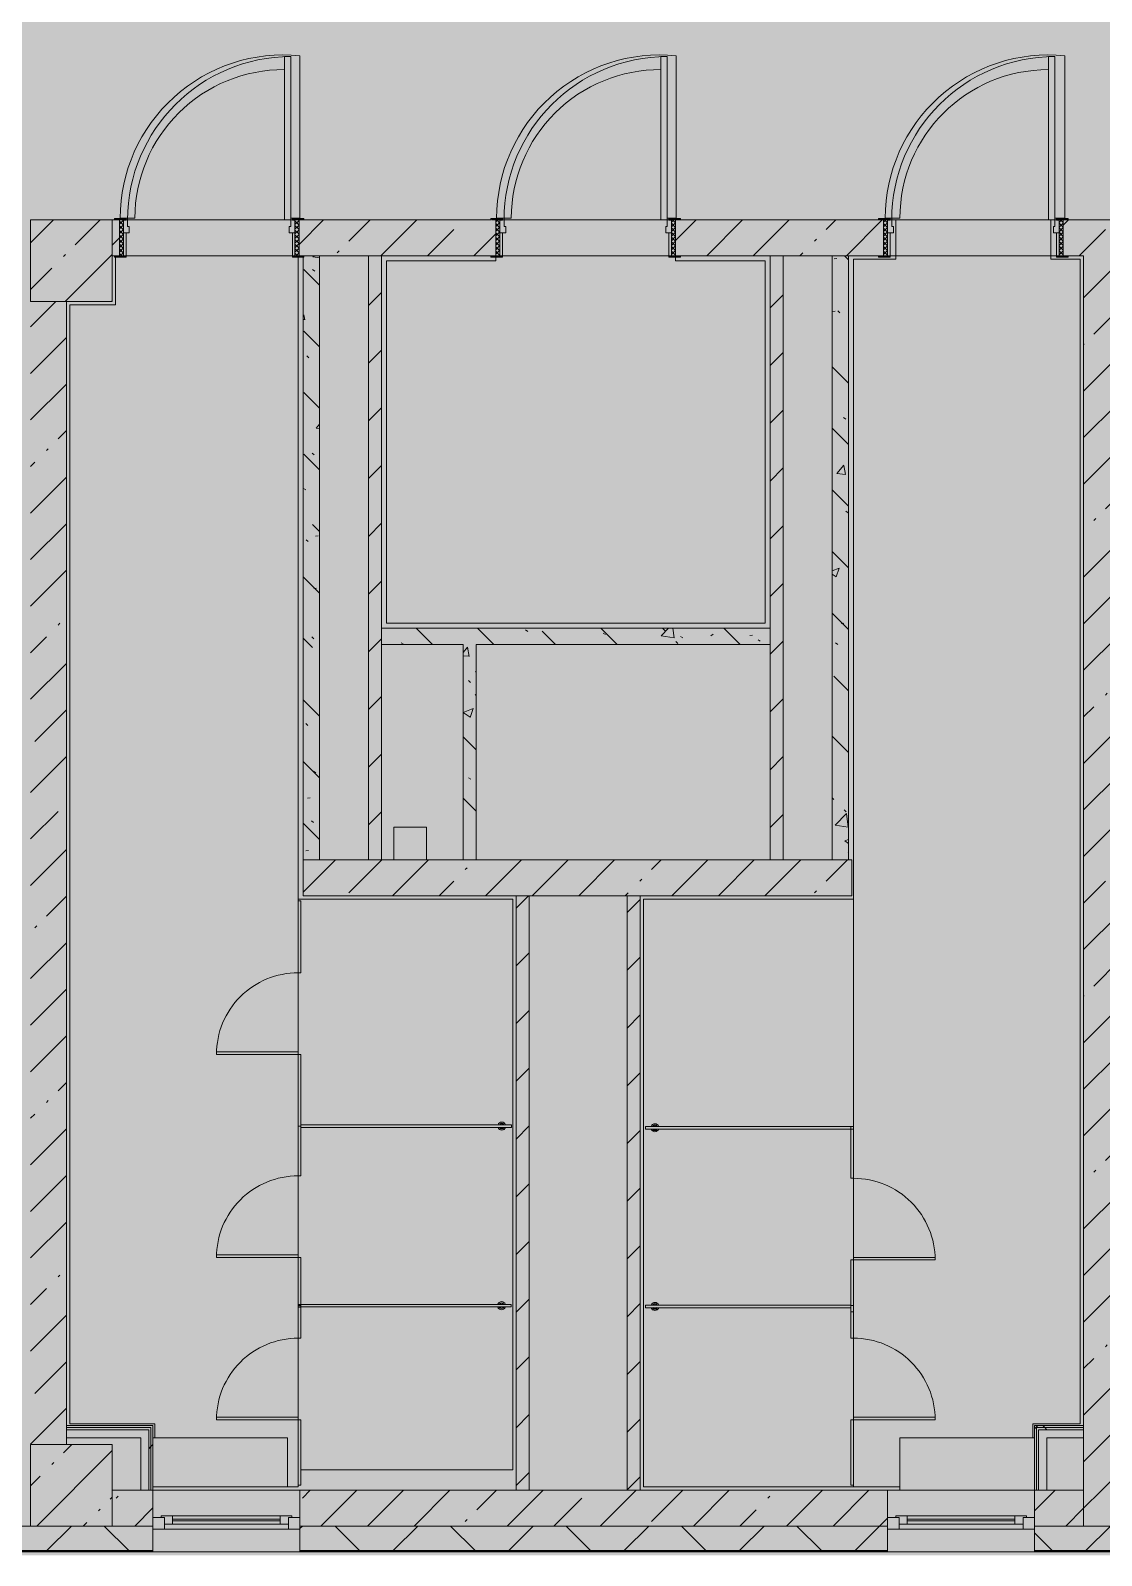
# Model space of a CAD drawing. Header units: millimetres. Extents: x 35363 to 232034, y -8553 to 29000.
# Drawn here: x 170434 to 176994, y -280 to 9060 of the extents above; entities that cross this region are included whole.
import ezdxf

# ---------------------------------------------------------------- set-up
doc = ezdxf.new("R2010")
doc.units = ezdxf.units.MM
doc.layers.add('A-DETL-GENF-1', color=7, linetype='Continuous', lineweight=9, true_color=0xc0c0c0, transparency=0.4)
for name, color, linetype, lineweight, true_color in [('A-DOOR-3', 7, 'Continuous', 5, 0xaaaaaa), ('A-DOOR-4', 7, 'Continuous', 5, 0xe2e2e2), ('A-DOOR-5', 7, 'Continuous', 5, 0xb7b7b7), ('A-DOOR-6', 7, 'Continuous', 5, 0x737373), ('A-DOOR-FRAM-4', 7, 'Continuous', 5, 0xe2e2e2), ('A-DOOR-FRAM-5', 7, 'Continuous', 5, 0xaaaaaa), ('A-DOOR-FRAM-6', 7, 'Continuous', 5, 0xb7b7b7), ('A-FLOR-2', 7, 'Continuous', 5, 0xb7b7b7), ('A-GENM-1', 7, 'Continuous', 5, 0x737373), ('A-GENM-2', 7, 'Continuous', 5, 0xe2ddcd), ('A-GLAZ-3', 7, 'Continuous', 5, 0x737373), ('A-WALL-3', 7, 'Continuous', 9, 0x737373), ('A-WALL-4', 7, 'Continuous', 5, 0x737373), ('I-WALL-1', 7, 'Continuous', 5, 0xe7e7e7), ('I-WALL-2', 7, 'Continuous', 9, 0xe7e7e7), ('I-WALL-4', 7, 'Continuous', 5, 0x737373), ('I-WALL-5', 7, 'Continuous', 5, 0x787878), ('S-COLS-2', 7, 'Continuous', 5, 0x737373)]:
    doc.layers.add(name, color=color, linetype=linetype, lineweight=lineweight, true_color=true_color)
for name, color, linetype, lineweight in [('A-WALL-2', 7, 'Continuous', 5), ('I-WALL-3', 7, 'Continuous', 5), ('S-COLS-1', 7, 'Continuous', 5)]:
    doc.layers.add(name, color=color, linetype=linetype, lineweight=lineweight)
pattern_1 = [(45, (105024.03, 0), (-285.1231, 285.1231), []), (45, (105309.15, 0), (-285.1231, 285.1231), [504.031, -100.806, 16.764, -84.042])]
pattern_2 = [(45, (105024.03, 0), (-176.7767, 176.7767), [])]
pattern_3 = [(135, (105024, 0), (-377.1708, -377.1708), [533.4, -88.9, 17.78, -88.9]), (135, (105024, 376.94), (-377.1708, -377.1708), []), (50, (105024.03, 0), (637.6445, -55.7866), [66.675, -733.425]), (355, (105024, 0), (-123.3494, 668.699), [53.34, -586.74]), (100.451, (105077.16, -4.65), (514.299, 612.908), [56.665, -623.315]), (46.184, (105024, 177.8), (948.7764, -147.15), [100.012, -1100.137]), (96.636, (105103.1, 165.5), (830.909, 865.997), [84.998, -934.973]), (351.184, (105024, 177.8), (830.918, 865.988), [80.01, -880.11]), (21, (105112.93, 133.35), (530.6506, -357.9283), [66.675, -733.425]), (326, (105112.9, 133.35), (216.308, 644.6585), [53.34, -586.74]), (71.451, (105157.15, 103.5), (746.9596, 286.7243), [56.665, -623.315]), (37.5, (105024.03, 0), (10.8105, 295.9426), [16.764, -562.864, 16.764, -578.866, -588.962]), (37.5, (105024.03, 0), (10.8105, 295.9426), [-1175.258, 16.764, -572.198]), (7.5, (105024.03, 0), (233.8692, 350.6318), [16.764, -322.834, 16.764, -549.529, -224.472]), (7.5, (105024.03, 0), (233.8692, 350.6318), [-905.891, 16.764, -207.708]), (327.5, (104825.78, 0), (474.5678, -20.0513), [16.764, -205.486, 16.764, -676.656, -920.115]), (327.5, (104825.78, 0), (474.5678, -20.0513), [-915.67, 16.764, -903.351]), (317.5, (104736.9, 0), (518.4522, 88.9934), [16.764, -272.161, 16.764, -443.738, -653.415]), (317.5, (104736.9, 0), (518.4522, 88.9934), [-749.427, 16.764, -636.651])]
pattern_4 = [(135, (1751.41, 174.685), (-14.14214, -14.14214), []), (225, (1751.41, 174.685), (14.14214, -14.14214), [])]
pattern_5 = [(45, (-371.384, 174.685), (-14.1421, 14.1421), []), (135, (-371.384, 174.685), (-14.1421, -14.1421), [])]
pattern_6 = [(45, (105024, 0), (-530.33, 530.33), []), (135, (105024, 0), (-530.33, -530.33), [])]

# ---------------------------------------------------------------- blocks, each defined once
blk = doc.blocks.new('BSC_Колонна _Прямоугольная - 500х500-V64-2_6_2_птичка')
at = {"layer": 'S-COLS-1'}
h = blk.add_hatch(dxfattribs=at)
h.set_pattern_fill('FP_77', color=256, style=0, pattern_type=2)
h.set_pattern_definition([(45, (-65660, -150), (-285.1231, 285.1231), []), (45, (-65374.88, -150), (-285.1231, 285.1231), [504.031, -100.806, 16.764, -84.042])])
h.paths.add_polyline_path([(-250, -250), (250, -250), (250, 250), (-250, 250), (-250, -85.9)])
at = {"layer": 'S-COLS-2'}
for p, q in [((250, 250), (-250, 250)), ((-250, 250), (-250, -250)), ((250, -250), (250, 250)), ((-250, -250), (250, -250))]:
    blk.add_line(p, q, dxfattribs=at)
blk = doc.blocks.new('BSC_Колонна _Прямоугольная - 500х500-V67-2_6_2_птичка')
at = {"layer": 'S-COLS-1'}
h = blk.add_hatch(dxfattribs=at)
h.set_pattern_fill('FP_80', color=256, style=0, pattern_type=2)
h.set_pattern_definition([(45, (-65660, -7650), (-285.1231, 285.1231), []), (45, (-65374.88, -7650), (-285.1231, 285.1231), [504.031, -100.806, 16.764, -84.042])])
h.paths.add_polyline_path([(-250, -250), (250, -250), (250, 250), (-250, 250), (-250, 52.2)])
at = {"layer": 'S-COLS-2'}
for p, q in [((250, 250), (-250, 250)), ((-250, 250), (-250, -250)), ((250, -250), (250, 250)), ((-250, -250), (250, -250))]:
    blk.add_line(p, q, dxfattribs=at)
blk = doc.blocks.new('120_Окно_СКБ_1Ст - 120_Окно_СКБ_1Ст 900х2500_h_-22445987-2_6_2_птичка')
at = {"layer": 'A-GLAZ-3'}
for p, q in [((-450, -127), (-450, -57)), ((-450, -57), (-380, -57)), ((450, -57), (-450, -57)), ((-380, -57), (-380, -127)), ((380, -87), (-380, -87)), ((-380, -87), (-380, -127)), ((-330, -137), (-330, -87)), ((330, -137), (330, -87)), ((380, -127), (380, -57)), ((380, -57), (450, -57)), ((380, -127), (380, -87)), ((450, -57), (450, -127)), ((-380, -127), (-450, -127)), ((-450, -127), (-400, -127)), ((-380, -127), (-400, -127)), ((-400, -127), (-400, -137)), ((-400, -137), (400, -137)), ((400, -137), (-400, -137)), ((-330, -107), (330, -107)), ((330, -117), (-330, -117)), ((450, -127), (380, -127)), ((400, -127), (380, -127)), ((400, -127), (450, -127)), ((400, -137), (400, -127))]:
    blk.add_line(p, q, dxfattribs=at)
blk = doc.blocks.new('110_Дверь_СКБ_1Ст_Внутренняя1 - Д-4_1 1100x2100h_ОО_туалет для мальч_ и дев_-32102845-2_6_2_птичка')
at = {"layer": 'A-DOOR-3'}
h = blk.add_hatch(dxfattribs=at)
h.set_pattern_fill('FP_36', color=256, style=0, pattern_type=2)
h.set_pattern_definition(pattern_4)
h.paths.add_polyline_path([(562.5, -110), (562.5, 110), (537.5, 110), (537.5, -110)])
at = {"layer": 'A-DOOR-4'}
h = blk.add_hatch(color=256, dxfattribs=at)
h.paths.add_polyline_path([(537.5, 30), (537.5, 110), (512.5, 110), (512.5, 70), (502.5, 70), (502.5, 30)])
h.paths.add_polyline_path([(-477.5, 30), (-477.5, 70), (-487.5, 70), (-487.5, 110), (-512.5, 110), (-512.5, 30)])
at = {"layer": 'A-DOOR-FRAM-4'}
for points in [[(472.5, 110), (512.5, 110), (512.5, 1110), (472.5, 1110), (472.5, 499.8)], [(-497.5, 110), (-497.5, 118), (-567.5, 118), (-567.5, 110), (-531.2, 110)], [(592.5, 110), (592.5, 118), (522.5, 118), (522.5, 110)], [(-497.5, -110), (-497.5, 30), (-512.5, 30), (-512.5, -110)], [(537.5, -110), (537.5, 30), (522.5, 30), (522.5, -110)], [(-497.5, -118), (-497.5, -110), (-567.5, -110), (-567.5, -118), (-531.2, -118)], [(592.5, -118), (592.5, -110), (522.5, -110), (522.5, -118)]]:
    blk.add_hatch(color=256, dxfattribs=at).paths.add_polyline_path(points)
at = {"layer": 'A-DOOR-FRAM-5'}
h = blk.add_hatch(dxfattribs=at)
h.set_pattern_fill('FP_37', color=256, style=0, pattern_type=2)
h.set_pattern_definition(pattern_5)
h.paths.add_polyline_path([(-537.5, -110), (-512.5, -110), (-512.5, 110), (-537.5, 110)])
at = {"layer": 'A-DOOR-5'}
for p, q in [((512.5, 1110), (472.5, 1110)), ((472.5, 1110), (472.5, 110)), ((512.5, 110), (512.5, 1110)), ((472.5, 110), (512.5, 110))]:
    blk.add_line(p, q, dxfattribs=at)
blk.add_arc((512.5, 110), 1000, 90, 180, dxfattribs=at)
at = {"layer": 'A-DOOR-FRAM-6'}
for p, q in [((-497.5, 118), (-567.5, 118)), ((-567.5, 118), (-567.5, 110)), ((-567.5, 110), (-497.5, 110)), ((-512.5, 110), (-537.5, 110)), ((-537.5, 110), (-537.5, -110)), ((-487.5, 110), (-512.5, 110)), ((-512.5, 110), (-512.5, 30)), ((-512.5, -110), (-512.5, 110)), ((-497.5, 110), (-512.5, 110)), ((-512.5, 110), (-512.5, 109)), ((-512.5, 109), (-497.5, 109)), ((-497.5, 110), (-497.5, 118)), ((-497.5, 109), (-497.5, 110)), ((-487.5, 70), (-487.5, 110)), ((512.5, 110), (512.5, 70)), ((537.5, 110), (512.5, 110)), ((592.5, 118), (522.5, 118)), ((522.5, 118), (522.5, 110)), ((537.5, 110), (522.5, 110)), ((522.5, 110), (522.5, 109)), ((522.5, 110), (592.5, 110)), ((522.5, 109), (537.5, 109)), ((537.5, 30), (537.5, 110)), ((562.5, 110), (537.5, 110)), ((537.5, 110), (537.5, -110)), ((537.5, 109), (537.5, 110)), ((562.5, -110), (562.5, 110)), ((592.5, 110), (592.5, 118)), ((-512.5, 30), (-477.5, 30)), ((-497.5, 30), (-512.5, 30)), ((-512.5, 30), (-512.5, -110)), ((-497.5, -110), (-497.5, 30)), ((-477.5, 70), (-487.5, 70)), ((-477.5, 30), (-477.5, 70)), ((512.5, 70), (502.5, 70)), ((502.5, 70), (502.5, 30)), ((502.5, 30), (537.5, 30)), ((537.5, 30), (522.5, 30)), ((522.5, 30), (522.5, -110)), ((537.5, -110), (537.5, 30)), ((-497.5, -110), (-567.5, -110)), ((-567.5, -110), (-567.5, -118)), ((-567.5, -118), (-497.5, -118)), ((-537.5, -110), (-512.5, -110)), ((-512.5, -110), (-497.5, -110)), ((-497.5, -118), (-497.5, -110)), ((522.5, -110), (537.5, -110)), ((592.5, -110), (522.5, -110)), ((522.5, -110), (522.5, -118)), ((522.5, -118), (592.5, -118)), ((537.5, -110), (562.5, -110)), ((592.5, -118), (592.5, -110))]:
    blk.add_line(p, q, dxfattribs=at)
blk = doc.blocks.new('110_Дверь_СКБ_1Ст_Внутренняя1 - Д-4 1100x2100h_су мгн-31586709-2_6_2_птичка')
at = {"layer": 'A-DOOR-3'}
h = blk.add_hatch(dxfattribs=at)
h.set_pattern_fill('FP_36', color=256, style=0, pattern_type=2)
h.set_pattern_definition(pattern_4)
h.paths.add_polyline_path([(562.5, -110), (562.5, 110), (537.5, 110), (537.5, -110)])
at = {"layer": 'A-DOOR-4'}
h = blk.add_hatch(color=256, dxfattribs=at)
h.paths.add_polyline_path([(537.5, 30), (537.5, 110), (512.5, 110), (512.5, 70), (502.5, 70), (502.5, 30)])
h.paths.add_polyline_path([(-512.5, 30), (-477.5, 30), (-477.5, 70), (-487.5, 70), (-487.5, 110), (-512.5, 110), (-512.5, 78.8)])
at = {"layer": 'A-DOOR-FRAM-4'}
for points in [[(472.5, 110), (512.5, 110), (512.5, 1110), (472.5, 1110), (472.5, 499.8)], [(-497.5, 110), (-497.5, 118), (-567.5, 118), (-564.2, 110)], [(592.5, 110), (592.5, 118), (522.5, 118), (522.5, 110)], [(-497.5, -110), (-497.5, 30), (-512.5, 30), (-512.5, -110)], [(537.5, -110), (537.5, 30), (522.5, 30), (522.5, -110)], [(-497.5, -118), (-497.5, -110), (-567.5, -110), (-567.5, -118)], [(592.5, -118), (592.5, -110), (522.5, -110), (522.5, -118)]]:
    blk.add_hatch(color=256, dxfattribs=at).paths.add_polyline_path(points)
at = {"layer": 'A-DOOR-FRAM-5'}
h = blk.add_hatch(dxfattribs=at)
h.set_pattern_fill('FP_37', color=256, style=0, pattern_type=2)
h.set_pattern_definition(pattern_5)
h.paths.add_polyline_path([(-537.5, -110), (-512.5, -110), (-512.5, 110), (-537.5, 110), (-537.5, 93.9)])
at = {"layer": 'A-DOOR-5'}
for p, q in [((512.5, 1110), (472.5, 1110)), ((472.5, 1110), (472.5, 110)), ((512.5, 110), (512.5, 1110)), ((472.5, 110), (512.5, 110))]:
    blk.add_line(p, q, dxfattribs=at)
blk.add_arc((512.5, 110), 1000, 90, 180, dxfattribs=at)
at = {"layer": 'A-DOOR-FRAM-6'}
for p, q in [((-497.5, 118), (-567.5, 118)), ((-567.5, 118), (-567.5, 112)), ((-564.2, 110), (-497.5, 110)), ((-512.5, 110), (-537.5, 110)), ((-537.5, 110), (-537.5, -110)), ((-487.5, 110), (-512.5, 110)), ((-512.5, 110), (-512.5, 30)), ((-512.5, -110), (-512.5, 110)), ((-497.5, 110), (-512.5, 110)), ((-512.5, 110), (-512.5, 109)), ((-512.5, 109), (-497.5, 109)), ((-497.5, 110), (-497.5, 118)), ((-497.5, 109), (-497.5, 110)), ((-487.5, 70), (-487.5, 110)), ((512.5, 110), (512.5, 70)), ((537.5, 110), (512.5, 110)), ((592.5, 118), (522.5, 118)), ((522.5, 118), (522.5, 110)), ((537.5, 110), (522.5, 110)), ((522.5, 110), (522.5, 109)), ((522.5, 110), (592.5, 110)), ((522.5, 109), (537.5, 109)), ((537.5, 30), (537.5, 110)), ((562.5, 110), (537.5, 110)), ((537.5, 110), (537.5, -110)), ((537.5, 109), (537.5, 110)), ((562.5, -110), (562.5, 110)), ((592.5, 110), (592.5, 118)), ((-512.5, 30), (-477.5, 30)), ((-497.5, 30), (-512.5, 30)), ((-512.5, 30), (-512.5, -110)), ((-497.5, -110), (-497.5, 30)), ((-477.5, 70), (-487.5, 70)), ((-477.5, 30), (-477.5, 70)), ((512.5, 70), (502.5, 70)), ((502.5, 70), (502.5, 30)), ((502.5, 30), (537.5, 30)), ((537.5, 30), (522.5, 30)), ((522.5, 30), (522.5, -110)), ((537.5, -110), (537.5, 30)), ((-497.5, -110), (-567.5, -110)), ((-567.5, -110), (-567.5, -118)), ((-567.5, -118), (-497.5, -118)), ((-537.5, -110), (-512.5, -110)), ((-512.5, -110), (-497.5, -110)), ((-497.5, -118), (-497.5, -110)), ((522.5, -110), (537.5, -110)), ((592.5, -110), (522.5, -110)), ((522.5, -110), (522.5, -118)), ((522.5, -118), (592.5, -118)), ((537.5, -110), (562.5, -110)), ((592.5, -118), (592.5, -110))]:
    blk.add_line(p, q, dxfattribs=at)
blk = doc.blocks.new('131_Сантехническая перегородка_Дверь_ поз_4 - СД-1-V191-2_6_2_птичка')
at = {"layer": 'A-GENM-2'}
for points in [[(-190, 8), (-190, -8), (250, -8), (250, 8), (-89.2, 8)], [(750, 8), (750, -8), (1190, -8), (1190, 8), (761, 8)]]:
    blk.add_hatch(color=256, dxfattribs=at).paths.add_polyline_path(points)
at = {"layer": 'A-DOOR-6'}
for p, q in [((266, 508), (250, 508)), ((250, 8), (250, 508)), ((266, 8), (266, 508)), ((266, 8), (250, 8))]:
    blk.add_line(p, q, dxfattribs=at)
blk.add_arc((250, 8), 500, 360, 90, dxfattribs=at)
at = {"layer": 'A-GENM-1'}
for p, q in [((250, 8), (-190, 8)), ((-190, 8), (-190, -8)), ((250, -8), (250, 8)), ((1190, 8), (750, 8)), ((750, 8), (750, -8)), ((1190, -8), (1190, 8)), ((-190, -8), (250, -8)), ((750, -8), (1190, -8))]:
    blk.add_line(p, q, dxfattribs=at)
blk = doc.blocks.new('131_Сантехническая перегородка_Дверь - СД-1-V192-2_6_2_птичка')
at = {"layer": 'A-GENM-2'}
for points in [[(0, -8), (317.3, -8), (317.3, 8), (0, 8)], [(817.3, 8), (817.3, -8), (1134.7, -8), (1134.7, 8)]]:
    blk.add_hatch(color=256, dxfattribs=at).paths.add_polyline_path(points)
at = {"layer": 'A-DOOR-6'}
for p, q in [((333.3, -8), (317.3, -8)), ((317.3, -8), (317.3, -508)), ((333.3, -8), (333.3, -508)), ((333.3, -508), (317.3, -508))]:
    blk.add_line(p, q, dxfattribs=at)
blk.add_arc((317.3, -8), 500, 270, 0, dxfattribs=at)
at = {"layer": 'A-GENM-1'}
for p, q in [((317.3, 8), (0, 8)), ((0, 8), (0, -8)), ((317.3, -8), (317.3, 8)), ((1134.7, 8), (817.3, 8)), ((817.3, 8), (817.3, -8)), ((1134.7, -8), (1134.7, 8)), ((0, -8), (317.3, -8)), ((817.3, -8), (1134.7, -8))]:
    blk.add_line(p, q, dxfattribs=at)
blk = doc.blocks.new('131_Сантехническая перегородка_Дверь - СД-1-V193-2_6_2_птичка')
at = {"layer": 'A-GENM-2'}
for points in [[(0, -8), (305.2, -8), (305.2, 8), (0, 8)], [(805.2, -8), (1110.4, -8), (1110.4, 8), (805.2, 8)]]:
    blk.add_hatch(color=256, dxfattribs=at).paths.add_polyline_path(points)
at = {"layer": 'A-DOOR-6'}
for p, q in [((321.2, 508), (305.2, 508)), ((305.2, 8), (305.2, 508)), ((321.2, 8), (321.2, 508)), ((321.2, 8), (305.2, 8))]:
    blk.add_line(p, q, dxfattribs=at)
blk.add_arc((305.2, 8), 500, 360, 90, dxfattribs=at)
at = {"layer": 'A-GENM-1'}
for p, q in [((305.2, 8), (0, 8)), ((0, 8), (0, -8)), ((305.2, -8), (305.2, 8)), ((1110.4, 8), (805.2, 8)), ((805.2, 8), (805.2, -8)), ((1110.4, -8), (1110.4, 8)), ((0, -8), (305.2, -8)), ((805.2, -8), (1110.4, -8))]:
    blk.add_line(p, q, dxfattribs=at)
blk = doc.blocks.new('131_Сантехническая перегородка_Дверь_сдвиг_ - СД-1-V194-2_6_2_птичка')
at = {"layer": 'A-GENM-2'}
for points in [[(0, -8), (400, -8), (400, 8), (0, 8)], [(900, 8), (900, -8), (1100, -8), (1100, 8), (1088.2, 8)]]:
    blk.add_hatch(color=256, dxfattribs=at).paths.add_polyline_path(points)
at = {"layer": 'A-DOOR-6'}
for p, q in [((416, 508), (400, 508)), ((400, 8), (400, 508)), ((416, 8), (416, 508)), ((416, 8), (400, 8))]:
    blk.add_line(p, q, dxfattribs=at)
blk.add_arc((400, 8), 500, 360, 90, dxfattribs=at)
at = {"layer": 'A-GENM-1'}
for p, q in [((400, 8), (0, 8)), ((0, 8), (0, -8)), ((400, -8), (400, 8)), ((1100, 8), (900, 8)), ((900, 8), (900, -8)), ((1100, -8), (1100, 8)), ((0, -8), (400, -8)), ((900, -8), (1100, -8))]:
    blk.add_line(p, q, dxfattribs=at)
blk = doc.blocks.new('131_Сантехническая перегородка_Дверь_сдвиг_ - СД-1-V195-2_6_2_птичка')
at = {"layer": 'A-GENM-2'}
for points in [[(0, -8), (400, -8), (400, 8), (0, 8)], [(900, 8), (900, -8), (1100, -8), (1100, 8), (1088.2, 8)]]:
    blk.add_hatch(color=256, dxfattribs=at).paths.add_polyline_path(points)
at = {"layer": 'A-DOOR-6'}
for p, q in [((416, -8), (400, -8)), ((400, -8), (400, -508)), ((416, -8), (416, -508)), ((416, -508), (400, -508))]:
    blk.add_line(p, q, dxfattribs=at)
blk.add_arc((400, -8), 500, 270, 0, dxfattribs=at)
at = {"layer": 'A-GENM-1'}
for p, q in [((400, 8), (0, 8)), ((0, 8), (0, -8)), ((400, -8), (400, 8)), ((1100, 8), (900, 8)), ((900, 8), (900, -8)), ((1100, -8), (1100, 8)), ((0, -8), (400, -8)), ((900, -8), (1100, -8))]:
    blk.add_line(p, q, dxfattribs=at)
blk = doc.blocks.new('131_Сантехническая перегородка - СП-4-V196-2_6_2_птичка')
at = {"layer": 'A-GENM-2'}
blk.add_hatch(color=256, dxfattribs=at).paths.add_polyline_path([(1330, -8), (1330, 8), (55.2, 8), (55.2, -8), (609.3, -8)])
at = {"layer": 'A-GENM-1'}
for p, q in [((1330, 8), (55.2, 8)), ((55.2, 8), (55.2, -8)), ((1330, -8), (1330, 8)), ((55.2, -8), (1330, -8))]:
    blk.add_line(p, q, dxfattribs=at)
at = {"layer": 'A-GENM-1', "flags": 128}
for points in [[(126.7, 8), (126.3, 8.5), (126, 9), (125.6, 9.5), (125.2, 9.9), (124.8, 10.4), (124.4, 10.8), (123.9, 11.2), (123.5, 11.6), (123, 12), (122.5, 12.3), (122, 12.7), (121.5, 13), (121, 13.3), (120.5, 13.6), (119.9, 13.8), (119.4, 14), (118.8, 14.3), (118.2, 14.4), (117.6, 14.6), (117, 14.7), (116.5, 14.9), (115.9, 14.9), (115.3, 15), (114.7, 15.1), (114.1, 15.1), (113.5, 15.1), (112.8, 15), (112.2, 15), (111.7, 14.9), (111.1, 14.8), (110.5, 14.7), (109.9, 14.5), (109.3, 14.4), (108.7, 14.2), (108.2, 13.9), (107.6, 13.7), (107.1, 13.4), (106.5, 13.2), (106, 12.9), (105.5, 12.5), (105, 12.2), (104.5, 11.8), (104.1, 11.4), (103.6, 11), (103.2, 10.6), (102.8, 10.2), (102.4, 9.7), (102, 9.3), (101.6, 8.8), (101.3, 8.3), (101.1, 8)], [(101.1, -8), (101.4, -8.5), (101.8, -9), (102.2, -9.5), (102.6, -9.9), (103, -10.4), (103.4, -10.8), (103.8, -11.2), (104.3, -11.6), (104.7, -12), (105.2, -12.3), (105.7, -12.7), (106.2, -13), (106.8, -13.3), (107.3, -13.6), (107.9, -13.8), (108.4, -14), (109, -14.3), (109.6, -14.4), (110.1, -14.6), (110.7, -14.7), (111.3, -14.9), (111.9, -14.9), (112.5, -15), (113.1, -15.1), (113.7, -15.1), (114.3, -15.1), (114.9, -15), (115.5, -15), (116.1, -14.9), (116.7, -14.8), (117.3, -14.7), (117.9, -14.5), (118.5, -14.4), (119, -14.2), (119.6, -13.9), (120.2, -13.7), (120.7, -13.4), (121.2, -13.2), (121.7, -12.9), (122.3, -12.5), (122.7, -12.2), (123.2, -11.8), (123.7, -11.4), (124.1, -11), (124.6, -10.6), (125, -10.2), (125.4, -9.7), (125.8, -9.3), (126.1, -8.8), (126.5, -8.3), (126.7, -8)]]:
    blk.add_lwpolyline(points, dxfattribs=at)
at = {"layer": 'A-GENM-1'}
for radius, start, end in [(24.6, 19.91127, 160.08873), (17.6, 45, 135), (17.6, 45, 135), (15.1, 45, 135), (24.6, 199.91127, 340.08873), (17.6, 225, 315), (17.6, 225, 315), (15.1, 225, 315)]:
    blk.add_arc((113.9, 0), radius, start, end, dxfattribs=at)
blk = doc.blocks.new('131_Сантехническая перегородка - СП-4-V197-2_6_2_птичка')
at = {"layer": 'A-GENM-2'}
blk.add_hatch(color=256, dxfattribs=at).paths.add_polyline_path([(1330, -8), (1330, 8), (71.3, 8), (71.3, -8), (625.5, -8)])
at = {"layer": 'A-GENM-1'}
for p, q in [((1330, 8), (71.3, 8)), ((71.3, 8), (71.3, -8)), ((1330, -8), (1330, 8)), ((71.3, -8), (1330, -8))]:
    blk.add_line(p, q, dxfattribs=at)
at = {"layer": 'A-GENM-1', "flags": 128}
for points in [[(142.8, 8), (142.5, 8.5), (142.1, 9), (141.8, 9.5), (141.4, 9.9), (141, 10.4), (140.5, 10.8), (140.1, 11.2), (139.6, 11.6), (139.2, 12), (138.7, 12.3), (138.2, 12.7), (137.7, 13), (137.1, 13.3), (136.6, 13.6), (136.1, 13.8), (135.5, 14), (134.9, 14.3), (134.4, 14.4), (133.8, 14.6), (133.2, 14.7), (132.6, 14.9), (132, 14.9), (131.4, 15), (130.8, 15.1), (130.2, 15.1), (129.6, 15.1), (129, 15), (128.4, 15), (127.8, 14.9), (127.2, 14.8), (126.6, 14.7), (126, 14.5), (125.4, 14.4), (124.9, 14.2), (124.3, 13.9), (123.8, 13.7), (123.2, 13.4), (122.7, 13.2), (122.2, 12.9), (121.7, 12.5), (121.2, 12.2), (120.7, 11.8), (120.2, 11.4), (119.8, 11), (119.3, 10.6), (118.9, 10.2), (118.5, 9.7), (118.1, 9.3), (117.8, 8.8), (117.4, 8.3), (117.3, 8)], [(117.3, -8), (117.6, -8.5), (117.9, -9), (118.3, -9.5), (118.7, -9.9), (119.1, -10.4), (119.5, -10.8), (120, -11.2), (120.4, -11.6), (120.9, -12), (121.4, -12.3), (121.9, -12.7), (122.4, -13), (122.9, -13.3), (123.5, -13.6), (124, -13.8), (124.6, -14), (125.1, -14.3), (125.7, -14.4), (126.3, -14.6), (126.9, -14.7), (127.5, -14.9), (128.1, -14.9), (128.7, -15), (129.3, -15.1), (129.9, -15.1), (130.5, -15.1), (131.1, -15), (131.7, -15), (132.3, -14.9), (132.9, -14.8), (133.4, -14.7), (134, -14.5), (134.6, -14.4), (135.2, -14.2), (135.7, -13.9), (136.3, -13.7), (136.8, -13.4), (137.4, -13.2), (137.9, -12.9), (138.4, -12.5), (138.9, -12.2), (139.4, -11.8), (139.8, -11.4), (140.3, -11), (140.7, -10.6), (141.1, -10.2), (141.5, -9.7), (141.9, -9.3), (142.3, -8.8), (142.6, -8.3), (142.8, -8)]]:
    blk.add_lwpolyline(points, dxfattribs=at)
at = {"layer": 'A-GENM-1'}
for radius, start, end in [(24.6, 19.91127, 160.08873), (17.6, 45, 135), (17.6, 45, 135), (15.1, 45, 135), (24.6, 199.91127, 340.08873), (15.1, 206.47167, 333.52833), (17.6, 225, 315), (17.6, 225, 315)]:
    blk.add_arc((130, 0), radius, start, end, dxfattribs=at)
blk = doc.blocks.new('131_Сантехническая перегородка - СП-4-V198-2_6_2_птичка')
at = {"layer": 'A-GENM-2'}
blk.add_hatch(color=256, dxfattribs=at).paths.add_polyline_path([(1330, 8), (39.9, 8), (39.9, -8), (1330, -8)])
at = {"layer": 'A-GENM-1'}
for p, q in [((1330, 8), (39.9, 8)), ((39.9, 8), (39.9, -8)), ((1330, -8), (1330, 8)), ((39.9, -8), (1330, -8))]:
    blk.add_line(p, q, dxfattribs=at)
at = {"layer": 'A-GENM-1', "flags": 128}
for points in [[(111.4, 8), (111, 8.5), (110.7, 9), (110.3, 9.5), (109.9, 9.9), (109.5, 10.4), (109.1, 10.8), (108.6, 11.2), (108.2, 11.6), (107.7, 12), (107.2, 12.3), (106.7, 12.7), (106.2, 13), (105.7, 13.3), (105.2, 13.6), (104.6, 13.8), (104, 14), (103.5, 14.3), (102.9, 14.4), (102.3, 14.6), (101.7, 14.7), (101.1, 14.9), (100.6, 14.9), (100, 15), (99.4, 15.1), (98.7, 15.1), (98.1, 15.1), (97.5, 15), (96.9, 15), (96.3, 14.9), (95.8, 14.8), (95.2, 14.7), (94.6, 14.5), (94, 14.4), (93.4, 14.2), (92.9, 13.9), (92.3, 13.7), (91.8, 13.4), (91.2, 13.2), (90.7, 12.9), (90.2, 12.5), (89.7, 12.2), (89.2, 11.8), (88.8, 11.4), (88.3, 11), (87.9, 10.6), (87.5, 10.2), (87.1, 9.7), (86.7, 9.3), (86.3, 8.8), (86, 8.3), (85.8, 8)], [(85.8, -8), (86.1, -8.5), (86.5, -9), (86.9, -9.5), (87.2, -9.9), (87.6, -10.4), (88.1, -10.8), (88.5, -11.2), (89, -11.6), (89.4, -12), (89.9, -12.3), (90.4, -12.7), (90.9, -13), (91.5, -13.3), (92, -13.6), (92.6, -13.8), (93.1, -14), (93.7, -14.3), (94.3, -14.4), (94.8, -14.6), (95.4, -14.7), (96, -14.9), (96.6, -14.9), (97.2, -15), (97.8, -15.1), (98.4, -15.1), (99, -15.1), (99.6, -15), (100.2, -15), (100.8, -14.9), (101.4, -14.8), (102, -14.7), (102.6, -14.5), (103.2, -14.4), (103.7, -14.2), (104.3, -13.9), (104.8, -13.7), (105.4, -13.4), (105.9, -13.2), (106.4, -12.9), (106.9, -12.5), (107.4, -12.2), (107.9, -11.8), (108.4, -11.4), (108.8, -11), (109.3, -10.6), (109.7, -10.2), (110.1, -9.7), (110.5, -9.3), (110.8, -8.8), (111.2, -8.3), (111.4, -8)]]:
    blk.add_lwpolyline(points, dxfattribs=at)
at = {"layer": 'A-GENM-1'}
for radius, start, end in [(24.6, 19.91127, 160.08873), (17.6, 45, 135), (17.6, 45, 135), (15.1, 45, 135), (24.6, 199.91127, 340.08873), (17.6, 225, 315), (17.6, 225, 315), (15.1, 225, 315)]:
    blk.add_arc((98.6, 0), radius, start, end, dxfattribs=at)
blk = doc.blocks.new('131_Сантехническая перегородка - СП-4-V199-2_6_2_птичка')
at = {"layer": 'A-GENM-2'}
blk.add_hatch(color=256, dxfattribs=at).paths.add_polyline_path([(1330, 8), (25.5, 8), (25.5, -8), (1330, -8)])
at = {"layer": 'A-GENM-1'}
for p, q in [((1330, 8), (25.5, 8)), ((25.5, 8), (25.5, -8)), ((1330, -8), (1330, 8)), ((25.5, -8), (1330, -8))]:
    blk.add_line(p, q, dxfattribs=at)
at = {"layer": 'A-GENM-1', "flags": 128}
for points in [[(97, 8), (96.7, 8.5), (96.3, 9), (95.9, 9.5), (95.5, 9.9), (95.1, 10.4), (94.7, 10.8), (94.3, 11.2), (93.8, 11.6), (93.3, 12), (92.9, 12.3), (92.4, 12.7), (91.8, 13), (91.3, 13.3), (90.8, 13.6), (90.2, 13.8), (89.7, 14), (89.1, 14.3), (88.5, 14.4), (88, 14.6), (87.4, 14.7), (86.8, 14.9), (86.2, 14.9), (85.6, 15), (85, 15.1), (84.4, 15.1), (83.8, 15.1), (83.2, 15), (82.6, 15), (82, 14.9), (81.4, 14.8), (80.8, 14.7), (80.2, 14.5), (79.6, 14.4), (79.1, 14.2), (78.5, 13.9), (77.9, 13.7), (77.4, 13.4), (76.9, 13.2), (76.4, 12.9), (75.8, 12.5), (75.3, 12.2), (74.9, 11.8), (74.4, 11.4), (74, 11), (73.5, 10.6), (73.1, 10.2), (72.7, 9.7), (72.3, 9.3), (72, 8.8), (71.6, 8.3), (71.4, 8)], [(71.4, -8), (71.8, -8.5), (72.1, -9), (72.5, -9.5), (72.9, -9.9), (73.3, -10.4), (73.7, -10.8), (74.1, -11.2), (74.6, -11.6), (75.1, -12), (75.6, -12.3), (76.1, -12.7), (76.6, -13), (77.1, -13.3), (77.6, -13.6), (78.2, -13.8), (78.7, -14), (79.3, -14.3), (79.9, -14.4), (80.5, -14.6), (81.1, -14.7), (81.6, -14.9), (82.2, -14.9), (82.8, -15), (83.4, -15.1), (84, -15.1), (84.6, -15.1), (85.2, -15), (85.8, -15), (86.4, -14.9), (87, -14.8), (87.6, -14.7), (88.2, -14.5), (88.8, -14.4), (89.4, -14.2), (89.9, -13.9), (90.5, -13.7), (91, -13.4), (91.6, -13.2), (92.1, -12.9), (92.6, -12.5), (93.1, -12.2), (93.6, -11.8), (94, -11.4), (94.5, -11), (94.9, -10.6), (95.3, -10.2), (95.7, -9.7), (96.1, -9.3), (96.5, -8.8), (96.8, -8.3), (97, -8)]]:
    blk.add_lwpolyline(points, dxfattribs=at)
at = {"layer": 'A-GENM-1'}
for radius, start, end in [(24.6, 26.80305, 153.19695), (17.6, 39.00138, 140.99862), (17.6, 39.00138, 140.99862), (15.1, 45, 135), (24.6, 199.91127, 340.08873), (17.6, 225, 315), (17.6, 225, 315), (15.1, 225, 315)]:
    blk.add_arc((84.2, 0), radius, start, end, dxfattribs=at)

msp = doc.modelspace()

# ---------------------------------------------------------------- hatches: boundary and pattern name
at = {"layer": 'A-DETL-GENF-1'}
msp.add_hatch(color=256, dxfattribs=at).paths.add_polyline_path([(180884, -280), (180884, 3300), (189884, 3300), (189884, 27350), (146934, 27350), (146934, 23778), (143784, 23778), (143784, -280), (180220.8, -280)])
at = {"layer": 'A-WALL-2'}
h = msp.add_hatch(dxfattribs=at)
h.set_pattern_fill('FP_83', color=256, style=0, pattern_type=2)
h.set_pattern_definition([(45, (105024.03, 0), (-353.5534, 353.5534), []), (135, (105024.03, 0), (-353.5534, -353.5534), [])])
h.paths.add_polyline_path([(180724, -250), (180724, -100), (176584, -100), (176584, -250), (180220.8, -250)])
h.paths.add_polyline_path([(174754.2, -250), (175684, -250), (175684, -100), (172084, -100), (172084, -250), (172932, -250)])
h.paths.add_polyline_path([(163834, -250), (163834, -100), (163084, -100), (163084, -250), (163820.9, -250)])
h.paths.add_polyline_path([(167084, -250), (167084, -100), (165934, -100), (165934, -250), (166554.3, -250)])
h.paths.add_polyline_path([(170934, -250), (171184, -250), (171184, -100), (170184, -100), (170184, -250), (170434, -250)])
h.paths.add_polyline_path([(161998.7, -250), (162184, -250), (162184, -100), (161434, -100), (161434, -250)])
h.paths.add_polyline_path([(156934, -250), (158334, -250), (158334, -100), (156934, -100)])
h.paths.add_polyline_path([(153834, -250), (153834, -100), (152434, -100), (152434, -250), (152887.7, -250)])
h.paths.add_polyline_path([(150334, -250), (150334, -100), (149960.4, -100), (149960.4, -250)])
h.paths.add_polyline_path([(149060.4, -250), (149060.4, -100), (147684, -100), (147684, -250), (148434, -250)])
h.paths.add_polyline_path([(144094.9, -250), (144584, -250), (144584, -100), (143784, -100), (143788, -250), (144064, -250)])
at = {"layer": 'I-WALL-1'}
for points in [[(171159, 440.5), (171159, 490.5), (170654, 490.5), (170654, 440.5), (171109.8, 440.5)], [(176659, 120), (176659, 440.5), (176609, 440.5), (176609, 120)]]:
    msp.add_hatch(color=256, dxfattribs=at).paths.add_polyline_path(points)
at = {"layer": 'I-WALL-2'}
for points in [[(176884, 440.5), (176884, 490.5), (176609, 490.5), (176609, 440.5), (176659, 440.5)], [(171159, 120), (171159, 440.5), (171109, 440.5), (171109.8, 120)]]:
    msp.add_hatch(color=256, dxfattribs=at).paths.add_polyline_path(points)
at = {"layer": 'I-WALL-3'}
h = msp.add_hatch(dxfattribs=at)
h.set_pattern_fill('FP_91', color=256, style=0, pattern_type=2)
h.set_pattern_definition(pattern_1)
h.paths.add_polyline_path([(170949, 7680), (170979, 7680), (170979, 7900), (170934, 7900), (170934, 7680)])
h.paths.add_polyline_path([(172932, 7680), (173284.5, 7680), (173284.5, 7900), (172079, 7900), (172079, 7680), (172584, 7680)])
h.paths.add_polyline_path([(176789, 7680), (176884, 7680), (176884, 7900), (176759, 7900), (176759, 7680)])
h.paths.add_polyline_path([(175629, 7680), (175659, 7680), (175659, 7900), (174384.5, 7900), (174384.5, 7680), (175444, 7680)])
h = msp.add_hatch(dxfattribs=at)
h.set_pattern_fill('FP_91', color=256, style=0, pattern_type=2)
h.set_pattern_definition(pattern_1)
h.paths.add_polyline_path([(177031.9, 120), (177104, 120), (177104, 7900), (176884, 7900), (176884, 120)])
h = msp.add_hatch(dxfattribs=at)
h.set_pattern_fill('FP_95', color=256, style=0, pattern_type=2)
h.set_pattern_definition(pattern_2)
h.paths.add_polyline_path([(172504, 3980), (172584, 3980), (172584, 7680), (172504, 7680), (172504, 4177)])
h = msp.add_hatch(dxfattribs=at)
h.set_pattern_fill('FP_95', color=256, style=0, pattern_type=2)
h.set_pattern_definition(pattern_2)
h.paths.add_polyline_path([(175044, 3980), (175044, 7680), (174964, 7680), (174964, 3980)])
h = msp.add_hatch(dxfattribs=at)
h.set_pattern_fill('FP_91', color=256, style=0, pattern_type=2)
h.set_pattern_definition(pattern_1)
h.paths.add_polyline_path([(170434, 400), (170654, 400), (170654, 7400), (170434, 7400), (170434, 1239.2)])
h = msp.add_hatch(dxfattribs=at)
h.set_pattern_fill('FP_91', color=256, style=0, pattern_type=2)
h.set_pattern_definition(pattern_1)
h.paths.add_polyline_path([(173489, 3760), (175464, 3760), (175464, 3980), (172104, 3980), (172104, 3760), (173409, 3760)])
h = msp.add_hatch(dxfattribs=at)
h.set_pattern_fill('FP_95', color=256, style=0, pattern_type=2)
h.set_pattern_definition(pattern_2)
h.paths.add_polyline_path([(173489, 120), (173489, 3760), (173409, 3760), (173409, 120)])
h = msp.add_hatch(dxfattribs=at)
h.set_pattern_fill('FP_95', color=256, style=0, pattern_type=2)
h.set_pattern_definition(pattern_2)
h.paths.add_polyline_path([(174169, 120), (174169, 3760), (174089, 3760), (174089, 120)])
h = msp.add_hatch(dxfattribs=at)
h.set_pattern_fill('FP_183', color=256, style=0, pattern_type=2)
h.set_pattern_definition(pattern_6)
h.paths.add_polyline_path([(171171.5, 120), (171171.5, 490.5), (171159, 490.5), (171159, 120)])
h = msp.add_hatch(dxfattribs=at)
h.set_pattern_fill('FP_183', color=256, style=0, pattern_type=2)
h.set_pattern_definition(pattern_6)
h.paths.add_polyline_path([(171171.5, 120), (171184, 120), (171184, 503), (171171.5, 503), (171171.5, 440.5)])
h = msp.add_hatch(dxfattribs=at)
h.set_pattern_fill('FP_183', color=256, style=0, pattern_type=2)
h.set_pattern_definition(pattern_6)
h.paths.add_polyline_path([(176884, 503), (176884, 515.5), (176584, 515.5), (176584, 503), (176596.5, 503)])
h = msp.add_hatch(dxfattribs=at)
h.set_pattern_fill('FP_183', color=256, style=0, pattern_type=2)
h.set_pattern_definition(pattern_6)
h.paths.add_polyline_path([(176596.5, 120), (176596.5, 503), (176584, 503), (176584, 120)])
h = msp.add_hatch(dxfattribs=at)
h.set_pattern_fill('FP_183', color=256, style=0, pattern_type=2)
h.set_pattern_definition(pattern_6)
h.paths.add_polyline_path([(176884, 490.5), (176884, 503), (176596.5, 503), (176596.5, 490.5), (176609, 490.5)])
h = msp.add_hatch(dxfattribs=at)
h.set_pattern_fill('FP_91', color=256, style=0, pattern_type=2)
h.set_pattern_definition(pattern_1)
h.paths.add_polyline_path([(174754.2, -100), (175684, -100), (175684, 120), (172084, 120), (172084, -100), (172932, -100)])
h.paths.add_polyline_path([(176584, -100), (176884, -100), (176884, 120), (176584, 120), (176584, 64.1)])
h.paths.add_polyline_path([(170934, -100), (171184, -100), (171184, 120), (170934, 120), (170934, 64.1)])
h = msp.add_hatch(dxfattribs=at)
h.set_pattern_fill('FP_91', color=256, style=0, pattern_type=2)
h.set_pattern_definition(pattern_1)
h.paths.add_polyline_path([(180220.8, -100), (180504, -100), (180504, 120), (176884, 120), (176884, -100), (178398.6, -100)])
at = {"layer": 'I-WALL-5'}
h = msp.add_hatch(dxfattribs=at)
h.set_pattern_fill('FP_100', color=256, style=0, pattern_type=2)
h.set_pattern_definition(pattern_3)
h.paths.add_polyline_path([(172204, 3980), (172204, 7680), (172109, 7680), (172104, 3980)])
h = msp.add_hatch(dxfattribs=at)
h.set_pattern_fill('FP_100', color=256, style=0, pattern_type=2)
h.set_pattern_definition(pattern_3)
h.paths.add_polyline_path([(175344, 3980), (175444, 3980), (175444, 7680), (175344, 7680), (175344, 5939.6)])
h = msp.add_hatch(dxfattribs=at)
h.set_pattern_fill('FP_100', color=256, style=0, pattern_type=2)
h.set_pattern_definition(pattern_3)
h.paths.add_polyline_path([(174964, 5300), (174964, 5400), (172584, 5400), (172584, 5300), (174754.2, 5300)])
h = msp.add_hatch(dxfattribs=at)
h.set_pattern_fill('FP_100', color=256, style=0, pattern_type=2)
h.set_pattern_definition(pattern_3)
h.paths.add_polyline_path([(173164, 3980), (173164, 5300), (173084, 5300), (173084, 3980)])

# ---------------------------------------------------------------- linework, layer by layer
at = {"layer": 'A-FLOR-2'}
for p, q in [((172083.6, 7910.1), (172083.6, 8905.1)), ((174389.1, 7910.1), (174389.1, 8905.1)), ((176769.1, 7910.1), (176769.1, 8905.1)), ((170983.6, 7911.1), (171073.6, 7911.1)), ((171029, 7900), (171989, 7900)), ((172029, 7910.1), (172083.6, 7910.1)), ((173289.1, 7911.1), (173379.1, 7911.1)), ((173334.5, 7900), (174294.5, 7900)), ((174334.5, 7910.1), (174389.1, 7910.1)), ((175669.1, 7911.1), (175759.1, 7911.1)), ((175709, 7900), (176669, 7900)), ((176669, 7900), (175734, 7900)), ((175734, 7900), (175734, 7660)), ((176684, 7660), (176684, 7900)), ((176709, 7910.1), (176769.1, 7910.1)), ((170954, 7672), (170954, 7380)), ((172073, 7672), (172073, 3729)), ((173284.5, 7672), (173284.5, 7649)), ((174384.5, 7649), (174384.5, 7672)), ((175734, 7660), (175475, 7660)), ((175475, 2347.5), (175475, 7660)), ((176864, 7660), (176684, 7660)), ((176864, 526.7), (176864, 7660)), ((173284.5, 7649), (172615, 7649)), ((172615, 7649), (172615, 5431)), ((174933, 7649), (174384.5, 7649)), ((174933, 5431), (174933, 7649)), ((170954, 7380), (170674, 7380)), ((170674, 7380), (170674, 526.5)), ((172615, 5431), (174933, 5431)), ((172659, 3980), (172659, 4180)), ((172659, 4180), (172859, 4180)), ((172859, 4180), (172859, 3980)), ((173389, 3740), (172073, 3740)), ((173389, 245), (173389, 3740)), ((174189, 3740), (174189, 140)), ((175475, 3740), (174189, 3740)), ((172073, 2789), (172073, 3289)), ((172073, 1545.2), (172073, 2045.2)), ((175475, 2030.1), (175475, 1530.1)), ((172073, 551), (172073, 1051)), ((175475, 1051), (175475, 551)), ((170674, 526.5), (171195, 526.5)), ((171195, 526.5), (171195, 440.5)), ((176573.5, 440.5), (176573.5, 526.7)), ((176573.5, 526.7), (176864, 526.7)), ((172009, 440.5), (171184, 440.5)), ((172009, 140), (172009, 440.5)), ((176584, 440.5), (175759, 440.5)), ((175759, 440.5), (175759, 120)), ((172089, 245), (173389, 245)), ((171184, 140), (172073, 140)), ((172073, 140), (172073, 151)), ((174189, 140), (175759, 140)), ((175475, 151), (175475, 140)), ((175759, 120), (176584, 120))]:
    msp.add_line(p, q, dxfattribs=at)
for centre, radius, start, end in [((171983.6, 7910.1), 1000, 84.26083, 179.9427), ((174289.1, 7910.1), 1000, 84.26083, 179.9427), ((176669.1, 7910.1), 1000, 84.26083, 179.9427), ((171983.6, 7910.1), 910, 89.65741, 179.93704), ((174289.1, 7910.1), 910, 89.65741, 179.93704), ((176669.1, 7910.1), 910, 90.00302, 179.93704)]:
    msp.add_arc(centre, radius, start, end, dxfattribs=at)
at = {"layer": 'A-WALL-3'}
for p, q in [((172204, 7680), (172109, 7680)), ((172584, 7680), (172504, 7680)), ((175044, 7680), (174964, 7680)), ((175444, 7680), (175344, 7680)), ((172584, 5400), (172584, 5300)), ((174964, 5300), (174964, 5400)), ((172104, 3980), (172204, 3980)), ((172504, 3980), (172584, 3980)), ((173084, 3980), (173164, 3980)), ((174964, 3980), (175044, 3980)), ((173489, 3760), (173409, 3760)), ((174169, 3760), (174089, 3760)), ((171171.5, 503), (170654, 503)), ((171159, 490.5), (170654, 490.5)), ((171159, 490.5), (171159, 120)), ((171171.5, 503), (171171.5, 120)), ((176596.5, 503), (176596.5, 120)), ((176596.5, 503), (176884, 503)), ((176609, 490.5), (176609, 120)), ((176609, 490.5), (176884, 490.5)), ((176884, 440.5), (176884, 515.5)), ((173409, 120), (173489, 120)), ((174089, 120), (174169, 120)), ((171184, -100), (170934, -100)), ((175684, -100), (172084, -100)), ((180504, -100), (176584, -100)), ((170184, -250), (171184, -250)), ((170184, -253), (171184, -253)), ((172084, -250), (175684, -250)), ((172084, -253), (175684, -253)), ((176584, -250), (180874, -250)), ((176584, -253), (180877, -253))]:
    msp.add_line(p, q, dxfattribs=at)
at = {"layer": 'A-WALL-4'}
for p, q in [((167084, -100), (170434, -100)), ((171184, -258), (171184, -100)), ((172084, -100), (172084, -258)), ((175684, -258), (175684, -100)), ((176584, -100), (176584, -258)), ((171184, -258), (163084, -258)), ((171184, -258), (180882, -258))]:
    msp.add_line(p, q, dxfattribs=at)
at = {"layer": 'I-WALL-4'}
for p, q in [((170949, 7900), (170934, 7900)), ((171029, 7900), (171989, 7900)), ((173254.5, 7900), (172109, 7900)), ((173334.5, 7900), (174294.5, 7900)), ((175629, 7900), (174414.5, 7900)), ((175709, 7900), (175734, 7900)), ((176884, 7900), (176789, 7900)), ((177274, 7900), (176884, 7900)), ((170934, 7680), (170949, 7680)), ((172039, 7680), (171019, 7680)), ((172104, 7672), (172104, 3760)), ((172204, 3980), (172204, 7680)), ((172204, 7680), (172504, 7680)), ((172504, 7680), (172504, 3980)), ((172584, 5400), (172584, 7680)), ((172584, 7680), (173254.5, 7680)), ((174344.5, 7680), (173324.5, 7680)), ((174414.5, 7680), (174964, 7680)), ((174964, 7680), (174964, 5400)), ((175044, 3980), (175044, 7680)), ((175044, 7680), (175344, 7680)), ((175344, 7680), (175344, 3980)), ((175444, 3980), (175444, 7680)), ((175444, 7680), (175629, 7680)), ((176719, 7680), (175699, 7680)), ((176789, 7680), (176884, 7680)), ((176884, 7680), (176884, 515.5)), ((170654, 400), (170654, 7400)), ((174964, 5400), (172584, 5400)), ((172584, 3980), (172584, 5300)), ((172584, 5300), (173084, 5300)), ((173084, 5300), (173084, 3980)), ((173164, 5300), (174964, 5300)), ((173164, 3980), (173164, 5300)), ((174964, 5300), (174964, 3980)), ((172504, 3980), (172204, 3980)), ((173084, 3980), (172584, 3980)), ((174964, 3980), (173164, 3980)), ((175464, 3980), (175044, 3980)), ((175464, 3760), (175464, 3980)), ((172104, 3760), (173409, 3760)), ((173409, 3760), (173409, 120)), ((173489, 3760), (174089, 3760)), ((173489, 120), (173489, 3760)), ((174089, 3760), (174089, 120)), ((174169, 3760), (175464, 3760)), ((174169, 120), (174169, 3760)), ((171184, 515.5), (170654, 515.5)), ((171184, 120), (171184, 515.5)), ((176584, 515.5), (176584, 120)), ((176884, 515.5), (176584, 515.5)), ((170654, 440.5), (171109, 440.5)), ((171109, 440.5), (171109, 120)), ((176659, 120), (176659, 440.5)), ((176659, 440.5), (176884, 440.5)), ((176884, -100), (176884, 440.5)), ((173409, 120), (170934, 120)), ((171184, -100), (171184, 120)), ((172084, 120), (172084, -100)), ((174089, 120), (173489, 120)), ((175759, 120), (174169, 120)), ((175684, -100), (175684, 120)), ((176884, 120), (176584, 120)), ((176584, 120), (176584, -100))]:
    msp.add_line(p, q, dxfattribs=at)

# ---------------------------------------------------------------- block references
at = {"layer": 'A-DOOR-5'}
for name, p in [('110_Дверь_СКБ_1Ст_Внутренняя1 - Д-4_1 1100x2100h_ОО_туалет для мальч_ и дев_-32102845-2_6_2_птичка', (171516.5, 7790)), ('110_Дверь_СКБ_1Ст_Внутренняя1 - Д-4 1100x2100h_су мгн-31586709-2_6_2_птичка', (173822, 7790)), ('110_Дверь_СКБ_1Ст_Внутренняя1 - Д-4_1 1100x2100h_ОО_туалет для мальч_ и дев_-32102845-2_6_2_птичка', (176196.5, 7790))]:
    msp.add_blockref(name, p, dxfattribs=at)
at = {"layer": 'A-GENM-1'}
for name, p, rotation in [('131_Сантехническая перегородка_Дверь_ поз_4 - СД-1-V191-2_6_2_птичка', (172081, 2539), 89.99999999997657), ('131_Сантехническая перегородка_Дверь - СД-1-V193-2_6_2_птичка', (172081, 1240), 89.99999999997657), ('131_Сантехническая перегородка - СП-4-V198-2_6_2_птичка', (173419.4, 2350), 180), ('131_Сантехническая перегородка_Дверь - СД-1-V192-2_6_2_птичка', (175467, 1212.8), 90.00000000002345), ('131_Сантехническая перегородка_Дверь_сдвиг_ - СД-1-V194-2_6_2_птичка', (172081, 151), 89.99999999997657), ('131_Сантехническая перегородка - СП-4-V199-2_6_2_птичка', (173403.5, 1250), 180), ('131_Сантехническая перегородка_Дверь_сдвиг_ - СД-1-V195-2_6_2_птичка', (175467, 151), 90.00000000002345)]:
    msp.add_blockref(name, p, dxfattribs=dict(at, rotation=rotation))
for name, p in [('131_Сантехническая перегородка - СП-4-V196-2_6_2_птичка', (174144.8, 2340)), ('131_Сантехническая перегородка - СП-4-V197-2_6_2_птичка', (174128.7, 1245.5))]:
    msp.add_blockref(name, p, dxfattribs=at)
at = {"layer": 'A-GLAZ-3', "rotation": 180}
for p in [(171634, -175), (176134, -175)]:
    msp.add_blockref('120_Окно_СКБ_1Ст - 120_Окно_СКБ_1Ст 900х2500_h_-22445987-2_6_2_птичка', p, dxfattribs=at)
at = {"layer": 'S-COLS-2'}
for name, p in [('BSC_Колонна _Прямоугольная - 500х500-V67-2_6_2_птичка', (170684, 7650)), ('BSC_Колонна _Прямоугольная - 500х500-V64-2_6_2_птичка', (170684, 150))]:
    msp.add_blockref(name, p, dxfattribs=at)

doc.saveas('drawing.dxf')
